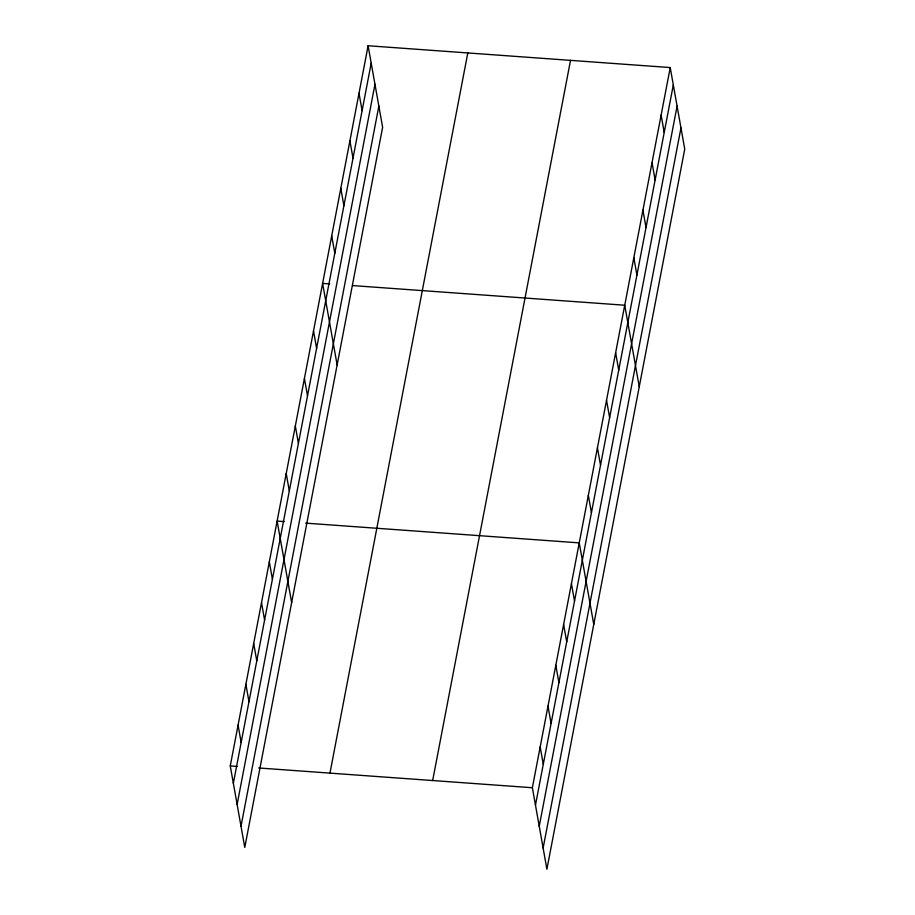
<?xml version="1.0" encoding="UTF-8"?>
<svg xmlns="http://www.w3.org/2000/svg" width="915" height="915" viewBox="0 0 915 915"><rect width="100%" height="100%" fill="white"/><g stroke="black" fill="none" stroke-linecap="round" stroke-linejoin="round"><path stroke-width="1.37" d="M368.104 45.75L382.63 127.265L244.774 847.439L230.26 765.924L368.104 45.75L670.226 67.561L684.74 149.076L546.896 869.25L532.37 787.735L670.226 67.561M233.348 783.297L371.204 63.124M237.122 804.468L374.967 84.294M241.011 826.279L378.856 106.094M329.96 773.118L467.805 52.944M432.669 780.541L570.525 60.356M535.469 805.108L673.314 84.923M539.232 826.268L677.089 106.094M543.121 848.079L680.966 127.906M329.743 283.925L322.618 283.41L337.132 364.925M352.527 285.572L624.728 305.221L639.253 386.736M284.245 521.584L277.131 521.07L291.645 602.585M305.61 523.128L579.241 542.87L593.766 624.385M230.26 765.924L237.374 766.438M258.739 767.982L532.37 787.735M661.122 115.084L664.221 132.458M652.029 162.618L655.117 179.992M642.925 210.153L646.024 227.526M633.832 257.687L636.92 275.06M615.635 352.744L618.723 370.118M606.531 400.278L609.63 417.652M597.438 447.812L600.526 465.186M588.345 495.347L591.433 512.709M571.429 583.678L574.529 601.052M563.617 624.499L566.717 641.861M555.805 665.308L558.905 682.67M547.994 706.117L551.093 723.49M540.182 746.926L543.281 764.3M359.012 93.284L362.1 110.658M349.907 140.819L353.007 158.181M340.815 188.341L343.903 205.715M331.71 235.876L334.81 253.249M313.513 330.944L316.613 348.306M304.421 378.467L307.52 395.84M295.328 426.001L298.416 443.375M286.223 473.535L289.323 490.909M269.319 561.879L272.407 579.252M261.507 602.688L264.595 620.061M253.695 643.497L256.783 660.87M245.883 684.306L248.972 701.679M238.072 725.115L241.16 742.488"/></g></svg>
